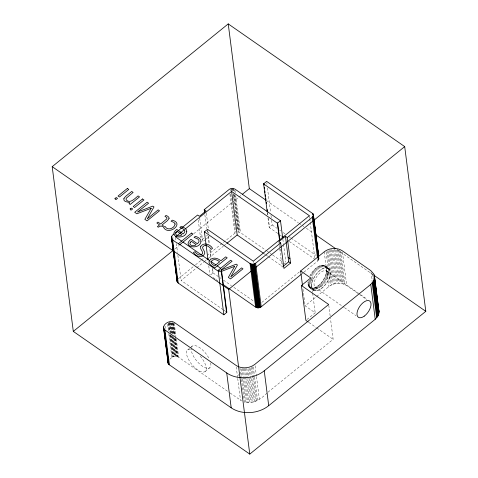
<?xml version="1.0" encoding="UTF-8"?>
<svg xmlns="http://www.w3.org/2000/svg" width="478" height="478" viewBox="0 0 478 478"><rect width="100%" height="100%" fill="white"/><g stroke="black" fill="none" stroke-linecap="round" stroke-linejoin="round"><path stroke-width="0.36" stroke-dasharray="2.39 1.79" d="M313.538 290.182C310.126 287.194 312.038 281.912 313.67 278.459L309.935 275.86C312.558 271.044 316.645 265.882 322.441 265.153C329.999 266.127 332.156 272.962 328.9 279.098C326.546 284.04 322.746 288.891 317.356 290.606C312.582 291.58 306.834 286.782 308.023 281.727M303.984 272.125L317.852 260.88L318.969 259.1L318.701 257.594M309.798 287.583C318.748 289.74 325.679 278.566 326.677 270.757A13.235 6.77 -55.2 0 0 326.289 267.728L324.299 265.493M313.67 278.459C316.478 273.428 321.509 266.712 328.033 268.092M277.742 233.413L269.198 227.474L272.197 224.941L271.444 219.032M175.211 248.745L179.268 245.459M193.739 233.718L231.961 202.72M232.535 202.254L238.331 197.557M238.904 197.085L241.223 195.209M201.985 239.639L204.184 237.859M206.382 236.072L207.482 235.182M205.468 239.58L202.714 241.808L199.637 217.753M206.018 239.131L209.316 236.455M178.21 278.871L193.237 266.682M195.544 264.812L200.748 260.594M201.328 260.122L203.634 258.245M207.105 255.437L236.126 232.218M223.202 309.732L181.096 280.455L196.129 268.266M196.703 267.8L203.64 262.171M204.22 261.705L206.532 259.829M208.844 257.953L223.298 246.23M223.877 245.764L226.19 243.888M210.553 274.952L213.122 272.95L212.555 268.517M169.881 359.229C171.955 356.809 175.779 355.315 178.641 357.233L229.482 392.587M187.669 349.866L189.736 348.187M190.256 347.763L192.323 346.084M261.777 302.425L299.933 271.48M301.672 274.002L303.405 272.597M205.074 371.531L209.734 367.755M306.978 319.489L315.193 312.827L305.113 305.818L316.048 296.952M316.621 296.485L328.709 286.686C333.74 282.743 341.346 282.098 346.753 285.659L358.859 294.078M241.426 379.52L244.306 402.04C253.179 404.884 261.597 398.598 267.441 392.635M268.021 392.169L333.154 339.344L330.453 318.276M237.638 231.908L240.44 232.619L266.605 250.813M230.097 393.012L241.701 400.94M266.485 200.563L298.35 222.718M298.965 223.142L303.865 226.554M306.314 228.257L313.054 232.941M336.954 249.558L373.109 274.701M272.197 224.941L277.067 228.323M279.505 230.02L280.717 230.862M283.155 232.559L284.978 233.826M288.628 236.365L290.457 237.632M291.066 238.056L316.018 255.407M324.819 265.78L329.013 268.75M323.726 265.296L329.414 269.198M280.18 235.11L281.405 235.959M289.333 241.474L314.351 258.867M326.02 267.13L329.754 269.729M323.104 265.176L326.844 267.776M326.277 267.698L330.011 270.297L322.441 265.153M321.736 265.212L325.47 267.805M321.001 265.356L324.735 267.955M320.236 265.589L323.97 268.188M326.677 270.757L330.412 273.356M326.671 270.799L330.406 273.398M319.447 265.905L323.182 268.505M326.677 271.104L359.952 294.245M360.555 294.663L367.212 299.288M326.594 271.641L330.334 274.241M359.468 294.496L366.728 299.551M318.641 266.306L322.375 268.905M326.444 272.568L330.179 275.161M317.828 266.79L321.563 269.383M326.223 273.524L329.957 276.117M317.01 267.339L320.744 269.939M325.936 274.497L329.671 277.097M316.191 267.967L319.925 270.566M325.578 275.495L329.318 278.094M315.384 268.66L319.119 271.253M325.165 276.499L328.9 279.098M314.59 269.413L318.33 272.006M324.687 277.503L328.422 280.102M313.819 270.219L317.553 272.819M324.15 278.507L327.89 281.1M313.072 271.074L316.812 273.673M323.564 279.493L327.305 282.086M312.361 271.976L316.095 274.575M322.937 280.455L326.671 283.054M311.686 272.914L315.42 275.507M322.256 281.393L325.996 283.986M311.053 273.876L314.787 276.475M321.545 282.289L325.279 284.888M310.467 274.862L314.201 277.461M320.798 283.149L324.532 285.748M320.027 283.956L323.761 286.555M311.059 277.981L313.192 279.463M319.232 284.709L322.967 287.308M310.64 278.985L312.773 280.466M318.426 285.402L322.16 288.001M310.288 279.983L312.421 281.464M317.607 286.023L321.347 288.622M267.214 251.237L269.646 252.928M270.255 253.352L272.084 254.619M272.687 255.043L281.817 261.388M284.249 263.085L286.077 264.352M308.931 280.216L312.128 282.444M316.795 286.579L320.529 289.178M308.71 281.172L311.907 283.4M315.976 287.057L319.71 289.656M308.555 282.098L311.758 284.32M315.414 287.457L343.849 307.229M344.453 307.647L355.949 315.641M315.175 287.457L318.91 290.056M307.94 282.612L311.68 285.205M314.387 287.774L318.121 290.373M307.934 283.448L311.668 286.047M313.622 288.013L317.356 290.606M264.023 253.645L265.242 254.493M265.852 254.917L267.68 256.19M268.289 256.614L282.325 266.377M307.993 284.237L311.728 286.836M312.881 288.156L316.615 290.755M308.125 284.972L311.865 287.565M312.176 288.216L315.91 290.815M308.328 285.635L312.062 288.234M311.513 288.192L315.247 290.785M308.603 286.238L312.337 288.832M308.937 286.764L314.626 290.672M309.338 287.212L314.052 290.469M200.324 236.174L202.158 237.446M308.908 322.489L316.185 327.544M316.789 327.968L333.154 339.344M213.122 272.95L219.223 277.192M219.838 277.616L221.057 278.465M223.495 280.162L231.43 285.677M233.867 287.374L254.003 301.373M213.027 277.509L215.459 279.206M216.068 279.63L217.896 280.897M223.812 310.156L226.249 311.853M373.181 275.388L373.461 277.569M372.476 273.978L373.127 279.062M370.928 272.03L372.135 281.47M342.469 252.241L346.753 285.659M340.766 251.261L345.044 284.679M339.733 250.137L344.106 284.285M338.836 250.538L343.12 283.95M337.713 249.546L342.087 283.687M336.745 250.084L341.029 283.496M335.658 249.964L339.942 283.376M334.463 249.187L338.836 283.329M333.447 249.94L337.725 283.358M332.33 250.042L336.614 283.46M331.135 249.486L335.508 283.627M330.047 249.731L334.421 283.872M328.989 250.042L333.363 284.183M328.051 251.147L332.335 284.565M326.976 250.866L331.35 285.007M326.127 252.097L330.412 285.509M324.239 251.816L328.709 286.686M328.78 305.203L330.364 317.553M318.814 257.236L319.005 258.712M318.778 257.624L318.969 259.1M318.587 257.272L318.868 259.488M318.42 257.648L318.707 259.865M318.288 258.753L318.479 260.229M317.565 258.664L317.852 260.88M309.38 215.703L309.666 217.92M309.756 218.661L310.138 221.619M310.234 222.354L314.775 257.815M310.73 277.957L312.588 292.488M312.684 293.211L315.193 312.827M302.974 289.112L305.113 305.818M282.856 239.233L283.43 243.666M283.52 244.407L285.79 262.135M280.664 249.068L280.855 250.55M282.462 263.103L282.653 264.585M278.937 242.37L279.218 244.557M279.313 245.286L279.684 248.202M279.779 248.93L282.116 267.154M266.808 182.829L266.993 184.311M267.465 188.003L270.59 212.381M270.966 215.333L271.349 218.291M267.584 212.471L267.967 215.423M268.343 218.38L269.478 227.247M267.304 212.698L267.59 214.915M267.967 217.866L269.198 227.474M253.304 261.185L253.495 262.661M235.045 190.513L235.331 192.73M235.708 195.681L240.44 232.619M234.226 190.083L234.417 191.564M234.794 194.516L239.621 232.194M233.569 188.463L234.047 192.156M234.423 195.108L239.155 232.045M233.079 188.362L233.461 191.32M233.838 194.271L238.665 231.95M232.571 188.314L232.858 190.531M233.234 193.488L238.158 231.902M255.091 365.766L256.393 375.935M256.489 376.664L259.375 399.184M232.057 188.32L232.338 190.537M233.001 195.705L233.288 197.922M234.8 209.746L234.991 211.222M235.367 214.174L235.558 215.656M236.03 219.348L236.222 220.824M236.598 223.782L236.885 225.998M236.98 226.733L237.357 229.691M231.543 188.374L231.824 190.591M231.125 189.216L231.316 190.698M230.635 189.372L230.826 190.847M253.316 366.99L254.523 376.437M254.619 377.166L257.594 400.409M230.743 194.002L235.66 232.416M252.241 366.793L253.543 376.963M253.639 377.692L256.614 400.934M229.924 194.522L234.841 232.941M251.207 367.259L255.581 401.4M250.227 368.377L251.159 375.642M251.53 378.552L254.505 401.795M249.026 367.982L253.4 402.123M247.98 368.962L249.098 377.68M249.193 378.403L252.264 402.374M246.738 368.413L251.111 402.554M245.573 368.52L246.785 377.961M246.875 378.69L249.946 402.661M244.413 368.544L248.787 402.691M243.254 368.496L247.628 402.637M242.119 368.371L246.493 402.518M241.103 368.897L242.31 378.343M242.406 379.066L245.381 402.315M239.932 367.899L241.33 378.797M238.851 374.399L239.036 375.851M236.228 366.841L237.626 377.734M237.721 378.462L240.512 400.253M206.329 213.122L208.384 229.165M208.755 232.081L208.946 233.539M207.727 230.838L208.014 233.055M208.39 236.013L209.43 244.139M210.189 250.048L211.228 258.174M207.261 229.589L207.733 233.282M208.109 236.24L209.059 243.625M209.818 249.534L210.953 258.401M212.184 268.003L212.841 273.177M204.871 214.765L206.645 228.621M208.755 265.792L209.89 274.659M198.268 220.125L200.509 237.626M175.605 237.608L175.988 240.565M176.364 243.517L177.499 252.384M177.882 255.342L181.096 280.455M172.815 236.759L173.006 238.241M174.267 323.092L175.94 336.171M176.31 339.075L178.641 357.233M173.717 323.451L175.581 337.982M175.671 338.705L178.001 356.869M173.365 323.301L174.948 335.652M175.318 338.555L177.649 356.719M172.994 323.176L174.578 335.526M174.948 338.436L177.272 356.594M172.516 322.351L174.189 335.431M174.56 338.334L176.89 356.498M172.211 323.009L173.699 334.63M174.165 338.263L176.49 356.427M171.799 322.961L173.287 334.588M173.663 337.492L176.083 356.379M171.387 322.943L173.06 336.022M173.156 336.745L175.665 356.361M170.969 322.955L172.367 333.853M172.737 336.757L175.247 356.373M170.55 322.991L171.853 333.166M172.223 336.07L174.834 356.409M170.043 322.333L171.441 333.226M171.811 336.136L174.416 356.474M169.636 322.423L171.22 334.773M171.309 335.496L174.01 356.564M169.236 322.542L170.724 334.164M170.819 334.887L173.61 356.684M168.943 323.409L170.06 332.126M170.431 335.03L173.227 356.827M168.573 323.576L169.594 331.565M170.06 335.197L172.857 356.994M168.131 323.038L169.242 331.756M169.618 334.66L172.504 357.18M167.581 324.204L168.417 330.746M168.794 333.65L171.865 357.622M165.107 326.211L165.388 328.392M200.258 356.182A13.898 5.879 51 0 1 204.638 371.806A13.898 5.879 51 0 1 189.611 361.362A13.898 5.879 51 0 1 190.453 349.364M191.164 349.52A13.898 5.879 51 0 1 191.917 349.765M210.696 362.916A13.898 5.879 51 0 1 202.63 366.363A13.898 5.879 51 0 1 191.224 350.105M191.415 347.387A13.898 5.879 51 0 1 199.428 347.482A13.898 5.879 51 0 1 209.418 359.235M321.27 286.286A9.93 5.079 -55.2 0 0 327.024 271.385A9.93 5.079 -55.2 0 0 314.841 280.174A9.93 5.079 -55.2 0 0 321.27 286.286"/><path stroke-width="0.72" d="M374.507 276.427L373.778 280.676L370.761 284.422L264.244 370.809A26.625 19.909 -7.3 0 1 226.727 372.942L164.928 329.969C160.148 325.524 169.965 319.137 174.171 322.369L236.042 365.389C241.695 369.106 249.647 368.43 254.905 364.314L328.685 304.474L301.415 285.509L310.73 277.957L300.65 270.948L324.239 251.816C329.27 247.879 336.882 247.228 342.284 250.789L370.737 270.572L373.766 273.978L374.507 276.427L378.976 311.298L378.247 315.54L375.23 319.286L268.714 405.673A26.625 19.909 -7.3 0 1 231.197 407.812L169.397 364.839L168.131 363.262L168.035 361.673M178.718 243.72C174.745 241.916 167.575 237.333 174.327 233.903M177.087 280.646L177.362 282.157L178.216 283.072L223.859 314.811L226.859 312.277L221.374 269.431M287.278 237.56L285.444 236.287L278.847 241.641L280.676 242.914L283.944 268.427L290.546 263.073L287.278 237.56L312.265 217.293L313.389 215.518L312.887 213.672L266.616 181.353L263.617 183.887L267.214 211.957M223.859 314.811L218.279 271.223L219.366 270.303M52.198 166.661L228.227 23.9L404.699 146.603L425.802 311.339L249.773 454.1L73.301 331.397L52.198 166.661L228.669 289.363L249.773 454.1M175.468 232.983L197.617 215.016L199.446 216.289L206.048 210.935L204.214 209.663L229.261 189.354L230.545 188.631L232.571 188.314L234.853 189.037L280.496 220.764L282.671 237.757M184.185 229.84L175.516 236.873L181.616 241.115M185.339 228.902L231.591 191.391L277.354 223.214L279.528 240.207M73.301 331.397L173.472 250.155M242.382 194.271L249.331 188.637L228.227 23.9M207.111 259.357L208.265 258.419M226.769 243.416L237.172 234.979L231.591 191.391M277.354 223.214L280.496 220.764M263.617 183.887L309.38 215.703L253.304 261.185L207.542 229.362L204.399 231.812L250.036 263.545L251.81 264.214L253.86 264.095L255.634 263.223L280.676 242.914M228.669 289.363L404.699 146.603M283.215 266.264L288.712 261.801L285.444 236.287M222.76 284.279L255.622 307.127L257.397 307.796L258.939 307.79L261.215 306.81L301.092 274.474M249.331 188.637L265.876 200.139M315.51 234.65L335.729 248.709M374.334 275.549L425.802 311.339M282.014 236.383L283.233 237.231M288.156 257.445L289.991 258.718M288.712 261.801L290.546 263.073M237.172 234.979L263.408 253.221M308.304 322.064L305.878 320.38L301.415 285.509M182.835 241.964L209.687 260.63M210.906 261.478L215.787 264.872M217.006 265.72L220.669 268.266M179.937 244.563L218.279 271.223M378.576 309.642L378.976 311.298M374.358 275.591L379.024 312.152M374.113 274.772L374.298 276.224M374.483 277.676L378.976 313.006M375.911 290.684L376.096 292.136M374.364 278.991L378.833 313.861M374.119 279.839L378.588 314.709M373.778 280.676L378.247 315.54M373.348 281.488L377.811 316.358M372.822 282.277L377.291 317.141M372.219 283.03L376.682 317.9M370.761 284.422L375.23 319.286M313.383 214.742L318.718 256.495L313.281 214.365M313.12 214.007L316.054 236.909M316.239 238.385L316.526 240.601M316.711 242.077L316.998 244.294M317.189 245.77L317.47 247.986M317.661 249.468L317.942 251.685M318.133 253.161L318.42 255.377M313.287 215.901L318.587 257.272M312.887 213.672L313.078 215.148M314.781 228.448L314.972 229.924M316.203 239.526L316.388 241.002M316.675 243.218L316.866 244.7M317.147 246.917L317.338 248.393M318.091 254.302L318.282 255.778M313.12 216.283L318.324 256.913M312.893 216.642L318.097 257.272M312.265 217.293L317.476 257.923M300.65 270.948L302.508 285.48M277.634 222.987L279.809 239.98M263.898 183.66L264.083 185.135M264.37 187.352L264.555 188.828M264.842 191.045L265.033 192.526M265.314 194.737L265.505 196.219M265.786 198.436L265.977 199.912M266.264 202.128L266.449 203.604M267.208 209.513L267.399 210.995M255.634 263.223L261.215 306.81M254.816 263.742L260.396 307.33M254.35 263.946L259.936 307.527M253.86 264.095L259.446 307.683M253.352 264.203L258.939 307.79M252.838 264.256L258.419 307.844M252.318 264.262L257.905 307.844M251.81 264.214L257.397 307.796M251.32 264.113L256.907 307.701M250.854 263.97L256.441 307.557M264.244 370.809L268.714 405.673M250.036 263.545L255.622 307.127M221.093 269.658L226.584 312.504M226.727 372.942L231.197 407.812M204.214 209.663L204.59 212.579M204.399 231.812L207.996 259.883M172.63 239.484L178.216 283.072M172.002 238.904L177.589 282.492M171.608 236.676L171.793 238.152M172.08 240.368L172.361 242.585M172.552 244.061L172.839 246.278M173.024 247.753L173.311 249.97M173.502 251.446L173.783 253.663M173.974 255.144L174.255 257.361M174.446 258.837L174.727 261.054M174.918 262.53L175.205 264.746M175.39 266.222L175.677 268.439M175.862 269.915L176.149 272.131M176.34 273.613L176.621 275.83M176.812 277.306L177.093 279.522M171.775 238.57L177.362 282.157M171.506 237.058L177.195 281.799M171.471 237.452L177.093 281.423M164.928 329.969L169.397 364.839M164.384 329.509L168.848 364.379M164.151 329.252L168.62 364.122M163.954 328.978L168.423 363.848M163.566 326.803L168.256 363.561M163.494 327.448L168.131 363.262M175.121 224.027C174.542 228.388 167.431 231.143 165.119 226.458L163.482 227.128C167.82 236.389 185.111 223.674 172.319 220.173L171.07 221.183L173.968 222.443L175.121 224.027M123.957 198.448C122.38 203.275 132.735 201.435 129.03 203.652L130.183 204.453L139.51 196.882L138.094 195.902C135.053 198.256 130.088 204.243 126.144 199.876L126.216 198.227L133.111 192.437L131.695 191.451L125.612 196.386L123.957 198.448M211.168 261.508L211.013 262.547L211.593 263.635L214.556 265.923L219.611 261.819C217.323 259.703 213.17 258.162 211.168 261.508M186.773 231.388C186.014 240.577 166.78 237.423 176.741 229.41L183.182 233.891L184.394 232.559L184.843 231.286L184.532 230.109L183.474 229.052L179.853 227.486L181.114 226.464C183.486 227.14 186.665 228.514 186.773 231.388M200.993 241.276C200.24 250.466 181.007 247.311 190.961 239.299L197.402 243.78L198.621 242.448L199.069 241.181L198.752 239.998L197.695 238.94L194.08 237.375L195.341 236.353C197.707 237.034 200.885 238.403 200.993 241.276M115.025 198.34L115.282 199.302L116.1 199.535L117.522 198.382L116.339 197.557L115.025 198.34M130.171 208.874L130.422 209.836L131.247 210.069L132.669 208.916L131.48 208.091L130.171 208.874M200.814 246.242L200.449 247.371C200.503 249.641 202.845 251.183 202.672 253.465C200.856 256.788 196.344 254.392 195.185 251.685L193.471 252.39C195.377 256.704 203.15 258.694 204.781 253.203C204.835 250.914 202.499 249.391 202.594 247.126C204.739 243.404 209.752 246.523 211.151 249.402L212.549 248.273C210.308 244.419 203.861 241.922 200.814 246.242M209.179 260.994C207.876 264.477 212.764 266.168 214.753 267.943L227.193 257.851L225.747 256.847L220.854 260.815C217.729 257.744 211.736 256.686 209.179 260.994M169.093 218.273L167.635 220.478L162.084 224.977L163.422 225.909L162.741 226.458L160.817 226.004L158.224 227.205L157.405 226.632L159.568 224.881L156.856 222.993L157.955 222.103L160.668 223.991L166.798 218.864L166.912 217.604L164.952 216.331L166.027 215.453L167.772 216.277L168.776 217.245L169.093 218.273M176.077 232.457L175.659 233.473L175.85 234.411C177.284 236.425 180.2 236.132 181.999 234.8L177.111 231.4L176.077 232.457M190.304 242.346L189.886 243.362L190.077 244.3C191.505 246.313 194.421 246.027 196.219 244.688L191.331 241.288L190.304 242.346M151.179 208.283L144.87 219.354L147.051 220.872L159.497 210.78L158.152 209.848L147.242 218.876L153.976 206.938L152.805 206.126L137.461 212.047L148.592 203.198L147.14 202.188L134.694 212.28L136.863 213.786L151.179 208.283M234.656 266.324L228.347 277.395L230.527 278.913L242.973 268.821L241.635 267.889L230.725 276.917L237.452 264.985L236.281 264.173L220.938 270.088L232.069 261.239L230.617 260.229L218.177 270.321L220.34 271.833L234.656 266.324M127.369 188.446L118.042 196.01L119.458 196.996L128.785 189.425L127.369 188.446M142.516 198.973L133.189 206.538L134.605 207.524L143.932 199.959L142.516 198.973M191.541 233.061L178.3 243.804L179.716 244.784L192.957 234.047L191.541 233.061M364.224 316.155A9.93 5.079 -55.2 0 0 369.978 301.254A9.93 5.079 -55.2 0 0 357.801 310.043A9.93 5.079 -55.2 0 0 364.224 316.155"/></g></svg>
